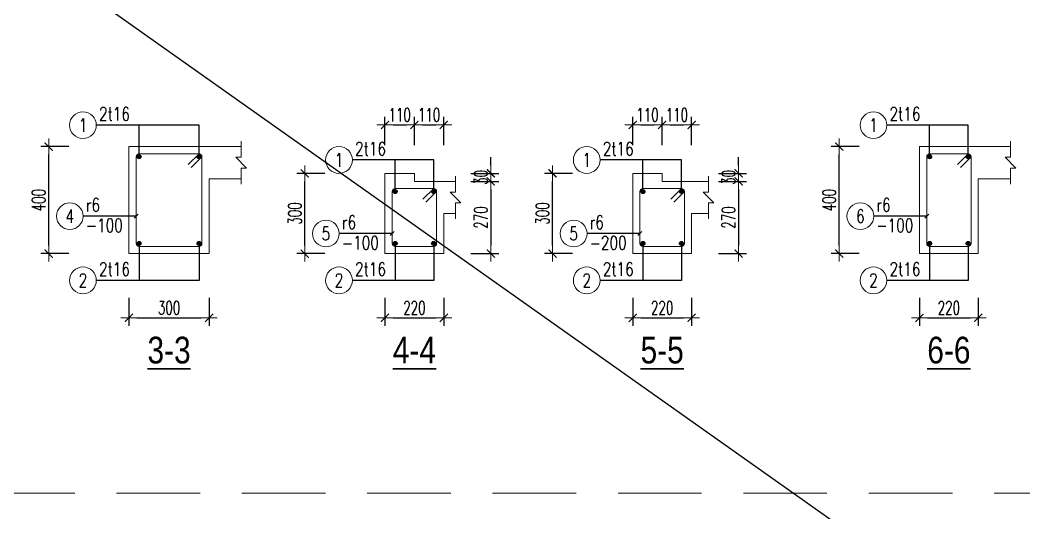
# Model space of a CAD drawing. Header units: millimetres. Extents: x -529861 to -223882, y -171969 to 61504.
# Drawn here: x -445569 to -438063, y -89836 to -86152 of the extents above; entities that cross this region are included whole.
import ezdxf
from ezdxf.enums import TextEntityAlignment as Align

# ---------------------------------------------------------------- set-up
doc = ezdxf.new("R2010")
doc.units = ezdxf.units.MM
doc.header["$LTSCALE"] = 5000
doc.linetypes.add('HIDDEN', pattern=[0.375, 0.25, -0.125])
doc.layers.get('Defpoints').update_dxf_attribs({"color": 143})
for name, color, linetype, lineweight in [('kata_dim', 8, 'Continuous', 15), ('kata_net khuat', 9, 'HIDDEN', 5), ('kata_net manh', 8, 'Continuous', 5), ('kata_net thay', 4, 'Continuous', 20), ('kata_text', 7, 'Continuous', 30), ('kata_thep chu', 1, 'Continuous', 35), ('kata_thep dai', 220, 'Continuous', 20)]:
    doc.layers.add(name, color=color, linetype=linetype, lineweight=lineweight)
doc.layers.add('KCS_Plotter', color=11, linetype='Continuous', plot=False)
doc.styles.add('kata_text', font='arial.ttf', dxfattribs={"width": 0.8})
doc.styles.add('vnsimpli', font='vnsimli.shx', dxfattribs={"width": 0.65})
doc.dimstyles.new('kata_dim_20', dxfattribs={"dimscale": 20, "dimtxt": 2.5, "dimasz": 1.5, "dimexe": 1.5, "dimexo": 2.5, "dimtad": 1, "dimdec": 0, "dimzin": 0, "dimdsep": 46, "dimtxsty": 'vnsimpli', "dimblk": 'kata_block_ArchTick', "dimcen": 0.09, "dimdle": 1.2, "dimclrd": 8, "dimclre": 8, "dimclrt": 3, "dimadec": 0, "dimazin": 0, "dimtfac": 1, "dimtdec": 0, "dimtix": 1, "dimtofl": 0, "dimtmove": 0, "dimatfit": 3, "dimfxl": 3.75, "dimfxlon": 1, "dimtolj": 1, "dimtzin": 0, "dimarcsym": 0})
doc.dimstyles.new('kata_dim_40', dxfattribs={"dimscale": 40, "dimtxt": 2.5, "dimasz": 1.5, "dimexe": 1.5, "dimexo": 2.5, "dimtad": 1, "dimdec": 0, "dimzin": 0, "dimdsep": 46, "dimtxsty": 'vnsimpli', "dimblk": 'kata_block_ArchTick', "dimcen": 0.09, "dimdle": 1.2, "dimclrd": 8, "dimclre": 8, "dimclrt": 3, "dimadec": 0, "dimazin": 0, "dimtfac": 1, "dimtdec": 0, "dimtix": 1, "dimtofl": 0, "dimtmove": 0, "dimatfit": 3, "dimfxl": 3.75, "dimfxlon": 1, "dimtolj": 1, "dimtzin": 0, "dimarcsym": 0})

# ---------------------------------------------------------------- blocks, each defined once
blk = doc.blocks.new('kata_block_ArchTick')
at = {"color": 8}
blk.add_line((1, 0), (-1, 0), dxfattribs=at)
at = {"color": 8, "const_width": 0.15}
blk.add_lwpolyline([(-0.5, -0.5), (0.5, 0.5)], dxfattribs=at)
blk = doc.blocks.new('*D187')
at = {"layer": 'Defpoints', "color": 0, "linetype": 'ByBlock', "ltscale": 1500, "transparency": 16777216}
for p in [(-444755.4, -87897.8), (-444155.4, -87897.8), (-444155.4, -88377.8)]:
    blk.add_point(p, dxfattribs=at)
at = {"layer": 'kata_dim', "color": 8, "linetype": 'ByBlock', "lineweight": -2, "ltscale": 1500, "transparency": 16777216}
for p, q in [((-444755.4, -88227.8), (-444755.4, -88437.8)), ((-444155.4, -88227.8), (-444155.4, -88437.8)), ((-444695.4, -88377.8), (-444215.4, -88377.8))]:
    blk.add_line(p, q, dxfattribs=at)
at = {"layer": 'kata_dim', "color": 8, "linetype": 'ByBlock', "lineweight": -2, "ltscale": 1500, "transparency": 16777216, "xscale": 60, "yscale": 60, "zscale": 60, "rotation": 180}
blk.add_blockref('kata_block_ArchTick', (-444755.4, -88377.8), dxfattribs=at)
at = {"layer": 'kata_dim', "color": 8, "linetype": 'ByBlock', "lineweight": -2, "ltscale": 1500, "transparency": 16777216, "xscale": 60, "yscale": 60, "zscale": 60}
blk.add_blockref('kata_block_ArchTick', (-444155.4, -88377.8), dxfattribs=at)
at = {"layer": 'kata_dim', "color": 3, "linetype": 'ByBlock', "ltscale": 1500, "transparency": 16777216, "insert": (-444455.4, -88302.8), "char_height": 100, "attachment_point": 5, "style": 'vnsimpli'}
blk.add_mtext('\\A1;300', dxfattribs=at)
blk = doc.blocks.new('kata_block_TD')
at = {"color": 6, "linetype": 'ByBlock', "lineweight": -2, "style": 'kata_text', "width": 0.8}
blk.add_attdef('SECTDET2', text='', height=5, dxfattribs=at).set_placement((0, 7.97), align=Align.CENTER)
at = {"color": 0, "linetype": 'ByBlock', "lineweight": -2, "style": 'kata_text', "width": 0.8}
blk.add_attdef('SECTDET1', text='', height=5, dxfattribs=at).set_placement((0, 1.47), align=Align.CENTER)
blk = doc.blocks.new('*D188')
at = {"layer": 'Defpoints', "color": 0, "linetype": 'ByBlock', "ltscale": 1500, "transparency": 16777216}
for p in [(-445355.4, -87097.8), (-444755.4, -87097.8), (-444755.4, -87897.8)]:
    blk.add_point(p, dxfattribs=at)
at = {"layer": 'kata_dim', "color": 8, "linetype": 'ByBlock', "lineweight": -2, "ltscale": 1500, "transparency": 16777216}
for p, q in [((-445205.4, -87097.8), (-445415.4, -87097.8)), ((-445355.4, -87837.8), (-445355.4, -87157.8)), ((-445205.4, -87897.8), (-445415.4, -87897.8))]:
    blk.add_line(p, q, dxfattribs=at)
at = {"layer": 'kata_dim', "color": 8, "linetype": 'ByBlock', "lineweight": -2, "ltscale": 1500, "transparency": 16777216, "xscale": 60, "yscale": 60, "zscale": 60}
for p, rotation in [((-445355.4, -87097.8), 90), ((-445355.4, -87897.8), 270)]:
    blk.add_blockref('kata_block_ArchTick', p, dxfattribs=dict(at, rotation=rotation))
at = {"layer": 'kata_dim', "color": 3, "linetype": 'ByBlock', "ltscale": 1500, "transparency": 16777216, "insert": (-445430.4, -87497.8), "char_height": 100, "attachment_point": 5, "rotation": 90, "style": 'vnsimpli'}
blk.add_mtext('\\A1;400', dxfattribs=at)
blk = doc.blocks.new('kata_block_THEP')
at = {"layer": 'kata_thep chu', "color": 0}
for p, q in [((-0.5, 0), (0.5, 0)), ((-0.35, 0.35), (0.35, -0.35)), ((0.35, 0.35), (-0.35, -0.35)), ((0, 0.5), (0, -0.5))]:
    blk.add_line(p, q, dxfattribs=at)
at = {"layer": 'kata_thep chu', "color": 0, "const_width": 0.0833}
blk.add_lwpolyline([(-0.5, 0, 1), (0.5, 0, 1), (-0.5, 0, 1)], format="xyb", dxfattribs=at)
blk = doc.blocks.new('*U68')
blk.add_circle((-2.5, 0), 2.5)
at = {"layer": 'kata_text', "color": 3, "style": 'vnsimpli', "width": 0.75}
blk.add_attdef('DK1', (0.5, 0.85), '', height=2.5, dxfattribs=at)
at = {"layer": 'kata_text', "color": 7, "style": 'vnsimpli', "width": 0.75}
blk.add_attdef('SH2', text='', height=2.5, dxfattribs=at).set_placement((-2.5, 0), align=Align.MIDDLE)
blk = doc.blocks.new('*U70')
blk.add_circle((-2.5, 0), 2.5)
at = {"layer": 'kata_text', "color": 3, "style": 'vnsimpli', "width": 0.75}
for tag, p in [('DK1', (0.5, 0.85)), ('KC1', (0.5, -2.97))]:
    blk.add_attdef(tag, p, '', height=2.5, dxfattribs=at)
at = {"layer": 'kata_text', "color": 7, "style": 'vnsimpli', "width": 0.75}
blk.add_attdef('SH2', text='', height=2.5, dxfattribs=at).set_placement((-2.5, 0), align=Align.MIDDLE)
blk = doc.blocks.new('*D189')
at = {"layer": 'Defpoints', "color": 0, "linetype": 'ByBlock', "ltscale": 1500, "transparency": 16777216}
for p in [(-442840.7, -87897.8), (-442400.7, -87897.8), (-442400.7, -88377.8)]:
    blk.add_point(p, dxfattribs=at)
at = {"layer": 'kata_dim', "color": 8, "linetype": 'ByBlock', "lineweight": -2, "ltscale": 1500, "transparency": 16777216}
for p, q in [((-442840.7, -88227.8), (-442840.7, -88437.8)), ((-442400.7, -88227.8), (-442400.7, -88437.8)), ((-442780.7, -88377.8), (-442460.7, -88377.8))]:
    blk.add_line(p, q, dxfattribs=at)
at = {"layer": 'kata_dim', "color": 8, "linetype": 'ByBlock', "lineweight": -2, "ltscale": 1500, "transparency": 16777216, "xscale": 60, "yscale": 60, "zscale": 60, "rotation": 180}
blk.add_blockref('kata_block_ArchTick', (-442840.7, -88377.8), dxfattribs=at)
at = {"layer": 'kata_dim', "color": 8, "linetype": 'ByBlock', "lineweight": -2, "ltscale": 1500, "transparency": 16777216, "xscale": 60, "yscale": 60, "zscale": 60}
blk.add_blockref('kata_block_ArchTick', (-442400.7, -88377.8), dxfattribs=at)
at = {"layer": 'kata_dim', "color": 3, "linetype": 'ByBlock', "ltscale": 1500, "transparency": 16777216, "insert": (-442620.7, -88302.8), "char_height": 100, "attachment_point": 5, "style": 'vnsimpli'}
blk.add_mtext('\\A1;220', dxfattribs=at)
blk = doc.blocks.new('*D190')
at = {"layer": 'Defpoints', "color": 0, "linetype": 'ByBlock', "ltscale": 1500, "transparency": 16777216}
for p in [(-443440.7, -87297.8), (-442840.7, -87297.8), (-442840.7, -87897.8)]:
    blk.add_point(p, dxfattribs=at)
at = {"layer": 'kata_dim', "color": 8, "linetype": 'ByBlock', "lineweight": -2, "ltscale": 1500, "transparency": 16777216}
for p, q in [((-443290.7, -87297.8), (-443500.7, -87297.8)), ((-443440.7, -87837.8), (-443440.7, -87357.8)), ((-443290.7, -87897.8), (-443500.7, -87897.8))]:
    blk.add_line(p, q, dxfattribs=at)
at = {"layer": 'kata_dim', "color": 8, "linetype": 'ByBlock', "lineweight": -2, "ltscale": 1500, "transparency": 16777216, "xscale": 60, "yscale": 60, "zscale": 60}
for p, rotation in [((-443440.7, -87297.8), 90), ((-443440.7, -87897.8), 270)]:
    blk.add_blockref('kata_block_ArchTick', p, dxfattribs=dict(at, rotation=rotation))
at = {"layer": 'kata_dim', "color": 3, "linetype": 'ByBlock', "ltscale": 1500, "transparency": 16777216, "insert": (-443515.7, -87597.8), "char_height": 100, "attachment_point": 5, "rotation": 90, "style": 'vnsimpli'}
blk.add_mtext('\\A1;300', dxfattribs=at)
blk = doc.blocks.new('*D191')
at = {"layer": 'Defpoints', "color": 0, "linetype": 'ByBlock', "ltscale": 1500, "transparency": 16777216}
for p in [(-440987.9, -87897.8), (-440547.9, -87897.8), (-440547.9, -88377.8)]:
    blk.add_point(p, dxfattribs=at)
at = {"layer": 'kata_dim', "color": 8, "linetype": 'ByBlock', "lineweight": -2, "ltscale": 1500, "transparency": 16777216}
for p, q in [((-440987.9, -88227.8), (-440987.9, -88437.8)), ((-440547.9, -88227.8), (-440547.9, -88437.8)), ((-440927.9, -88377.8), (-440607.9, -88377.8))]:
    blk.add_line(p, q, dxfattribs=at)
at = {"layer": 'kata_dim', "color": 8, "linetype": 'ByBlock', "lineweight": -2, "ltscale": 1500, "transparency": 16777216, "xscale": 60, "yscale": 60, "zscale": 60, "rotation": 180}
blk.add_blockref('kata_block_ArchTick', (-440987.9, -88377.8), dxfattribs=at)
at = {"layer": 'kata_dim', "color": 8, "linetype": 'ByBlock', "lineweight": -2, "ltscale": 1500, "transparency": 16777216, "xscale": 60, "yscale": 60, "zscale": 60}
blk.add_blockref('kata_block_ArchTick', (-440547.9, -88377.8), dxfattribs=at)
at = {"layer": 'kata_dim', "color": 3, "linetype": 'ByBlock', "ltscale": 1500, "transparency": 16777216, "insert": (-440767.9, -88302.8), "char_height": 100, "attachment_point": 5, "style": 'vnsimpli'}
blk.add_mtext('\\A1;220', dxfattribs=at)
blk = doc.blocks.new('*D192')
at = {"layer": 'Defpoints', "color": 0, "linetype": 'ByBlock', "ltscale": 1500, "transparency": 16777216}
for p in [(-441587.9, -87297.8), (-440987.9, -87297.8), (-440987.9, -87897.8)]:
    blk.add_point(p, dxfattribs=at)
at = {"layer": 'kata_dim', "color": 8, "linetype": 'ByBlock', "lineweight": -2, "ltscale": 1500, "transparency": 16777216}
for p, q in [((-441437.9, -87297.8), (-441647.9, -87297.8)), ((-441587.9, -87837.8), (-441587.9, -87357.8)), ((-441437.9, -87897.8), (-441647.9, -87897.8))]:
    blk.add_line(p, q, dxfattribs=at)
at = {"layer": 'kata_dim', "color": 8, "linetype": 'ByBlock', "lineweight": -2, "ltscale": 1500, "transparency": 16777216, "xscale": 60, "yscale": 60, "zscale": 60}
for p, rotation in [((-441587.9, -87297.8), 90), ((-441587.9, -87897.8), 270)]:
    blk.add_blockref('kata_block_ArchTick', p, dxfattribs=dict(at, rotation=rotation))
at = {"layer": 'kata_dim', "color": 3, "linetype": 'ByBlock', "ltscale": 1500, "transparency": 16777216, "insert": (-441662.9, -87597.8), "char_height": 100, "attachment_point": 5, "rotation": 90, "style": 'vnsimpli'}
blk.add_mtext('\\A1;300', dxfattribs=at)
blk = doc.blocks.new('*D193')
at = {"layer": 'Defpoints', "color": 0, "linetype": 'ByBlock', "ltscale": 1500, "transparency": 16777216}
for p in [(-438843.9, -87897.8), (-438403.9, -87897.8), (-438403.9, -88377.8)]:
    blk.add_point(p, dxfattribs=at)
at = {"layer": 'kata_dim', "color": 8, "linetype": 'ByBlock', "lineweight": -2, "ltscale": 1500, "transparency": 16777216}
for p, q in [((-438843.9, -88227.8), (-438843.9, -88437.8)), ((-438403.9, -88227.8), (-438403.9, -88437.8)), ((-438783.9, -88377.8), (-438463.9, -88377.8))]:
    blk.add_line(p, q, dxfattribs=at)
at = {"layer": 'kata_dim', "color": 8, "linetype": 'ByBlock', "lineweight": -2, "ltscale": 1500, "transparency": 16777216, "xscale": 60, "yscale": 60, "zscale": 60, "rotation": 180}
blk.add_blockref('kata_block_ArchTick', (-438843.9, -88377.8), dxfattribs=at)
at = {"layer": 'kata_dim', "color": 8, "linetype": 'ByBlock', "lineweight": -2, "ltscale": 1500, "transparency": 16777216, "xscale": 60, "yscale": 60, "zscale": 60}
blk.add_blockref('kata_block_ArchTick', (-438403.9, -88377.8), dxfattribs=at)
at = {"layer": 'kata_dim', "color": 3, "linetype": 'ByBlock', "ltscale": 1500, "transparency": 16777216, "insert": (-438623.9, -88302.8), "char_height": 100, "attachment_point": 5, "style": 'vnsimpli'}
blk.add_mtext('\\A1;220', dxfattribs=at)
blk = doc.blocks.new('*D194')
at = {"layer": 'Defpoints', "color": 0, "linetype": 'ByBlock', "ltscale": 1500, "transparency": 16777216}
for p in [(-439443.9, -87097.8), (-438843.9, -87097.8), (-438843.9, -87897.8)]:
    blk.add_point(p, dxfattribs=at)
at = {"layer": 'kata_dim', "color": 8, "linetype": 'ByBlock', "lineweight": -2, "ltscale": 1500, "transparency": 16777216}
for p, q in [((-439293.9, -87097.8), (-439503.9, -87097.8)), ((-439443.9, -87837.8), (-439443.9, -87157.8)), ((-439293.9, -87897.8), (-439503.9, -87897.8))]:
    blk.add_line(p, q, dxfattribs=at)
at = {"layer": 'kata_dim', "color": 8, "linetype": 'ByBlock', "lineweight": -2, "ltscale": 1500, "transparency": 16777216, "xscale": 60, "yscale": 60, "zscale": 60}
for p, rotation in [((-439443.9, -87097.8), 90), ((-439443.9, -87897.8), 270)]:
    blk.add_blockref('kata_block_ArchTick', p, dxfattribs=dict(at, rotation=rotation))
at = {"layer": 'kata_dim', "color": 3, "linetype": 'ByBlock', "ltscale": 1500, "transparency": 16777216, "insert": (-439518.9, -87497.8), "char_height": 100, "attachment_point": 5, "rotation": 90, "style": 'vnsimpli'}
blk.add_mtext('\\A1;400', dxfattribs=at)
blk = doc.blocks.new('*D198')
at = {"layer": 'Defpoints', "color": 0, "linetype": 'ByBlock', "ltscale": 1500, "transparency": 16777216}
for p in [(-442534.6, -87297.8), (-442534.6, -87357.8), (-442048.9, -87357.8)]:
    blk.add_point(p, dxfattribs=at)
at = {"layer": 'kata_dim', "color": 8, "linetype": 'ByBlock', "lineweight": -2, "ltscale": 1500, "transparency": 16777216}
for p, q in [((-442048.9, -87237.8), (-442048.9, -87177.8)), ((-442198.9, -87297.8), (-441988.9, -87297.8)), ((-442198.9, -87357.8), (-441988.9, -87357.8)), ((-442048.9, -87417.8), (-442048.9, -87477.8))]:
    blk.add_line(p, q, dxfattribs=at)
at = {"layer": 'kata_dim', "color": 8, "linetype": 'ByBlock', "lineweight": -2, "ltscale": 1500, "transparency": 16777216, "xscale": 60, "yscale": 60, "zscale": 60}
for p, rotation in [((-442048.9, -87297.8), 270), ((-442048.9, -87357.8), 90)]:
    blk.add_blockref('kata_block_ArchTick', p, dxfattribs=dict(at, rotation=rotation))
at = {"layer": 'kata_dim', "color": 3, "linetype": 'ByBlock', "ltscale": 1500, "transparency": 16777216, "insert": (-442123.9, -87327.8), "char_height": 100, "attachment_point": 5, "rotation": 90, "style": 'vnsimpli'}
blk.add_mtext('\\A1;30', dxfattribs=at)
blk = doc.blocks.new('*D199')
at = {"layer": 'Defpoints', "color": 0, "linetype": 'ByBlock', "ltscale": 1500, "transparency": 16777216}
for p in [(-442534.6, -87357.8), (-442314.6, -87897.8), (-442048.9, -87897.8)]:
    blk.add_point(p, dxfattribs=at)
at = {"layer": 'kata_dim', "color": 8, "linetype": 'ByBlock', "lineweight": -2, "ltscale": 1500, "transparency": 16777216}
for p, q in [((-442198.9, -87357.8), (-441988.9, -87357.8)), ((-442048.9, -87417.8), (-442048.9, -87837.8)), ((-442198.9, -87897.8), (-441988.9, -87897.8))]:
    blk.add_line(p, q, dxfattribs=at)
at = {"layer": 'kata_dim', "color": 8, "linetype": 'ByBlock', "lineweight": -2, "ltscale": 1500, "transparency": 16777216, "xscale": 60, "yscale": 60, "zscale": 60}
for p, rotation in [((-442048.9, -87357.8), 90), ((-442048.9, -87897.8), 270)]:
    blk.add_blockref('kata_block_ArchTick', p, dxfattribs=dict(at, rotation=rotation))
at = {"layer": 'kata_dim', "color": 3, "linetype": 'ByBlock', "ltscale": 1500, "transparency": 16777216, "insert": (-442123.9, -87627.8), "char_height": 100, "attachment_point": 5, "rotation": 90, "style": 'vnsimpli'}
blk.add_mtext('\\A1;270', dxfattribs=at)
blk = doc.blocks.new('*D200')
at = {"layer": 'Defpoints', "color": 0, "linetype": 'ByBlock', "ltscale": 1500, "transparency": 16777216}
for p in [(-440681.9, -87297.8), (-440681.9, -87357.8), (-440196.2, -87357.8)]:
    blk.add_point(p, dxfattribs=at)
at = {"layer": 'kata_dim', "color": 8, "linetype": 'ByBlock', "lineweight": -2, "ltscale": 1500, "transparency": 16777216}
for p, q in [((-440196.2, -87237.8), (-440196.2, -87177.8)), ((-440346.2, -87297.8), (-440136.2, -87297.8)), ((-440346.2, -87357.8), (-440136.2, -87357.8)), ((-440196.2, -87417.8), (-440196.2, -87477.8))]:
    blk.add_line(p, q, dxfattribs=at)
at = {"layer": 'kata_dim', "color": 8, "linetype": 'ByBlock', "lineweight": -2, "ltscale": 1500, "transparency": 16777216, "xscale": 60, "yscale": 60, "zscale": 60}
for p, rotation in [((-440196.2, -87297.8), 270), ((-440196.2, -87357.8), 90)]:
    blk.add_blockref('kata_block_ArchTick', p, dxfattribs=dict(at, rotation=rotation))
at = {"layer": 'kata_dim', "color": 3, "linetype": 'ByBlock', "ltscale": 1500, "transparency": 16777216, "insert": (-440271.2, -87327.8), "char_height": 100, "attachment_point": 5, "rotation": 90, "style": 'vnsimpli'}
blk.add_mtext('\\A1;30', dxfattribs=at)
blk = doc.blocks.new('*D201')
at = {"layer": 'Defpoints', "color": 0, "linetype": 'ByBlock', "ltscale": 1500, "transparency": 16777216}
for p in [(-440681.9, -87357.8), (-440461.9, -87897.8), (-440196.2, -87897.8)]:
    blk.add_point(p, dxfattribs=at)
at = {"layer": 'kata_dim', "color": 8, "linetype": 'ByBlock', "lineweight": -2, "ltscale": 1500, "transparency": 16777216}
for p, q in [((-440346.2, -87357.8), (-440136.2, -87357.8)), ((-440196.2, -87417.8), (-440196.2, -87837.8)), ((-440346.2, -87897.8), (-440136.2, -87897.8))]:
    blk.add_line(p, q, dxfattribs=at)
at = {"layer": 'kata_dim', "color": 8, "linetype": 'ByBlock', "lineweight": -2, "ltscale": 1500, "transparency": 16777216, "xscale": 60, "yscale": 60, "zscale": 60}
for p, rotation in [((-440196.2, -87357.8), 90), ((-440196.2, -87897.8), 270)]:
    blk.add_blockref('kata_block_ArchTick', p, dxfattribs=dict(at, rotation=rotation))
at = {"layer": 'kata_dim', "color": 3, "linetype": 'ByBlock', "ltscale": 1500, "transparency": 16777216, "insert": (-440271.2, -87627.8), "char_height": 100, "attachment_point": 5, "rotation": 90, "style": 'vnsimpli'}
blk.add_mtext('\\A1;270', dxfattribs=at)
blk = doc.blocks.new('*D202')
at = {"layer": 'Defpoints', "color": 0, "linetype": 'ByBlock', "ltscale": 1500, "transparency": 16777216}
for p in [(-442620.7, -86935.8), (-442840.7, -87297.8), (-442620.7, -87297.8)]:
    blk.add_point(p, dxfattribs=at)
at = {"layer": 'kata_dim', "color": 8, "linetype": 'ByBlock', "lineweight": -2, "ltscale": 1500, "transparency": 16777216}
for p, q in [((-442840.7, -87085.8), (-442840.7, -86875.8)), ((-442620.7, -87085.8), (-442620.7, -86875.8)), ((-442780.7, -86935.8), (-442680.7, -86935.8))]:
    blk.add_line(p, q, dxfattribs=at)
at = {"layer": 'kata_dim', "color": 8, "linetype": 'ByBlock', "lineweight": -2, "ltscale": 1500, "transparency": 16777216, "xscale": 60, "yscale": 60, "zscale": 60, "rotation": 180}
blk.add_blockref('kata_block_ArchTick', (-442840.7, -86935.8), dxfattribs=at)
at = {"layer": 'kata_dim', "color": 8, "linetype": 'ByBlock', "lineweight": -2, "ltscale": 1500, "transparency": 16777216, "xscale": 60, "yscale": 60, "zscale": 60}
blk.add_blockref('kata_block_ArchTick', (-442620.7, -86935.8), dxfattribs=at)
at = {"layer": 'kata_dim', "color": 3, "linetype": 'ByBlock', "ltscale": 1500, "transparency": 16777216, "insert": (-442730.7, -86860.8), "char_height": 100, "attachment_point": 5, "style": 'vnsimpli'}
blk.add_mtext('\\A1;110', dxfattribs=at)
blk = doc.blocks.new('*D203')
at = {"layer": 'Defpoints', "color": 0, "linetype": 'ByBlock', "ltscale": 1500, "transparency": 16777216}
for p in [(-442400.7, -86935.8), (-442620.7, -87297.8), (-442400.7, -87597.8)]:
    blk.add_point(p, dxfattribs=at)
at = {"layer": 'kata_dim', "color": 8, "linetype": 'ByBlock', "lineweight": -2, "ltscale": 1500, "transparency": 16777216}
for p, q in [((-442620.7, -87085.8), (-442620.7, -86875.8)), ((-442400.7, -87085.8), (-442400.7, -86875.8)), ((-442560.7, -86935.8), (-442460.7, -86935.8))]:
    blk.add_line(p, q, dxfattribs=at)
at = {"layer": 'kata_dim', "color": 8, "linetype": 'ByBlock', "lineweight": -2, "ltscale": 1500, "transparency": 16777216, "xscale": 60, "yscale": 60, "zscale": 60, "rotation": 180}
blk.add_blockref('kata_block_ArchTick', (-442620.7, -86935.8), dxfattribs=at)
at = {"layer": 'kata_dim', "color": 8, "linetype": 'ByBlock', "lineweight": -2, "ltscale": 1500, "transparency": 16777216, "xscale": 60, "yscale": 60, "zscale": 60}
blk.add_blockref('kata_block_ArchTick', (-442400.7, -86935.8), dxfattribs=at)
at = {"layer": 'kata_dim', "color": 3, "linetype": 'ByBlock', "ltscale": 1500, "transparency": 16777216, "insert": (-442510.7, -86860.8), "char_height": 100, "attachment_point": 5, "style": 'vnsimpli'}
blk.add_mtext('\\A1;110', dxfattribs=at)
blk = doc.blocks.new('*D204')
at = {"layer": 'Defpoints', "color": 0, "linetype": 'ByBlock', "ltscale": 1500, "transparency": 16777216}
for p in [(-440767.9, -86935.8), (-440987.9, -87297.8), (-440767.9, -87297.8)]:
    blk.add_point(p, dxfattribs=at)
at = {"layer": 'kata_dim', "color": 8, "linetype": 'ByBlock', "lineweight": -2, "ltscale": 1500, "transparency": 16777216}
for p, q in [((-440987.9, -87085.8), (-440987.9, -86875.8)), ((-440767.9, -87085.8), (-440767.9, -86875.8)), ((-440927.9, -86935.8), (-440827.9, -86935.8))]:
    blk.add_line(p, q, dxfattribs=at)
at = {"layer": 'kata_dim', "color": 8, "linetype": 'ByBlock', "lineweight": -2, "ltscale": 1500, "transparency": 16777216, "xscale": 60, "yscale": 60, "zscale": 60, "rotation": 180}
blk.add_blockref('kata_block_ArchTick', (-440987.9, -86935.8), dxfattribs=at)
at = {"layer": 'kata_dim', "color": 8, "linetype": 'ByBlock', "lineweight": -2, "ltscale": 1500, "transparency": 16777216, "xscale": 60, "yscale": 60, "zscale": 60}
blk.add_blockref('kata_block_ArchTick', (-440767.9, -86935.8), dxfattribs=at)
at = {"layer": 'kata_dim', "color": 3, "linetype": 'ByBlock', "ltscale": 1500, "transparency": 16777216, "insert": (-440877.9, -86860.8), "char_height": 100, "attachment_point": 5, "style": 'vnsimpli'}
blk.add_mtext('\\A1;110', dxfattribs=at)
blk = doc.blocks.new('*D205')
at = {"layer": 'Defpoints', "color": 0, "linetype": 'ByBlock', "ltscale": 1500, "transparency": 16777216}
for p in [(-440547.9, -86935.8), (-440767.9, -87297.8), (-440547.9, -87597.8)]:
    blk.add_point(p, dxfattribs=at)
at = {"layer": 'kata_dim', "color": 8, "linetype": 'ByBlock', "lineweight": -2, "ltscale": 1500, "transparency": 16777216}
for p, q in [((-440767.9, -87085.8), (-440767.9, -86875.8)), ((-440547.9, -87085.8), (-440547.9, -86875.8)), ((-440707.9, -86935.8), (-440607.9, -86935.8))]:
    blk.add_line(p, q, dxfattribs=at)
at = {"layer": 'kata_dim', "color": 8, "linetype": 'ByBlock', "lineweight": -2, "ltscale": 1500, "transparency": 16777216, "xscale": 60, "yscale": 60, "zscale": 60, "rotation": 180}
blk.add_blockref('kata_block_ArchTick', (-440767.9, -86935.8), dxfattribs=at)
at = {"layer": 'kata_dim', "color": 8, "linetype": 'ByBlock', "lineweight": -2, "ltscale": 1500, "transparency": 16777216, "xscale": 60, "yscale": 60, "zscale": 60}
blk.add_blockref('kata_block_ArchTick', (-440547.9, -86935.8), dxfattribs=at)
at = {"layer": 'kata_dim', "color": 3, "linetype": 'ByBlock', "ltscale": 1500, "transparency": 16777216, "insert": (-440657.9, -86860.8), "char_height": 100, "attachment_point": 5, "style": 'vnsimpli'}
blk.add_mtext('\\A1;110', dxfattribs=at)

msp = doc.modelspace()

# ---------------------------------------------------------------- linework, layer by layer
at = {"layer": 'kata_dim', "linetype": 'ByBlock', "ltscale": 1500}
for points in [[(-443915.44, -87377.78), (-443915.44, -87257.78), (-443875.44, -87257.78), (-443955.44, -87177.78), (-443915.44, -87177.78), (-443915.44, -87057.78)], [(-438163.86, -87377.78), (-438163.86, -87257.78), (-438123.86, -87257.78), (-438203.86, -87177.78), (-438163.86, -87177.78), (-438163.86, -87057.78)], [(-442313.31, -87637.78), (-442313.31, -87517.78), (-442273.31, -87517.78), (-442353.31, -87437.78), (-442313.31, -87437.78), (-442313.31, -87317.78)], [(-440420.49, -87637.78), (-440420.49, -87517.78), (-440380.49, -87517.78), (-440460.49, -87437.78), (-440420.49, -87437.78), (-440420.49, -87317.78)]]:
    msp.add_lwpolyline(points, dxfattribs=at)
at = {"layer": 'kata_net khuat', "ltscale": 0.5}
msp.add_line((-449535.47, -89687.77), (-432272.97, -89687.77), dxfattribs=at)
at = {"layer": 'kata_net thay', "linetype": 'ByBlock', "ltscale": 1500}
for points in [[(-443915.44, -87097.78), (-444155.44, -87097.78), (-444155.44, -87097.78), (-444755.44, -87097.78), (-444755.44, -87897.78), (-444155.44, -87897.78), (-444155.44, -87337.78), (-443915.44, -87337.78)], [(-438163.86, -87097.78), (-438403.86, -87097.78), (-438403.86, -87097.78), (-438843.86, -87097.78), (-438843.86, -87897.78), (-438403.86, -87897.78), (-438403.86, -87337.78), (-438163.86, -87337.78)], [(-442840.66, -87357.78), (-442840.66, -87297.78), (-442620.66, -87297.78), (-442620.66, -87357.78)], [(-440987.91, -87357.78), (-440987.91, -87297.78), (-440767.91, -87297.78), (-440767.91, -87357.78)], [(-442840.66, -87357.78), (-442840.66, -87897.78), (-442400.66, -87897.78), (-442400.66, -87597.78), (-442313.31, -87597.78)], [(-442313.31, -87357.78), (-442400.66, -87357.78), (-442400.66, -87357.78), (-442620.66, -87357.78)], [(-440987.91, -87357.78), (-440987.91, -87897.78), (-440547.91, -87897.78), (-440547.91, -87597.78), (-440420.49, -87597.78)], [(-440420.49, -87357.78), (-440547.91, -87357.78), (-440547.91, -87357.78), (-440767.91, -87357.78)]]:
    msp.add_lwpolyline(points, dxfattribs=at)
at = {"layer": 'kata_thep dai', "linetype": 'ByBlock', "ltscale": 1500}
for points in [[(-444311.44, -87231.78), (-444231.44, -87151.78, -0.4142136), (-444209.44, -87173.78), (-444209.44, -87821.78, -0.4142136), (-444231.44, -87843.78), (-444679.44, -87843.78, -0.4142136), (-444701.44, -87821.78), (-444701.44, -87173.78, -0.4142136), (-444679.44, -87151.78), (-444231.44, -87151.78, -0.4142136), (-444209.44, -87173.78), (-444289.44, -87253.78)], [(-438559.86, -87231.78), (-438479.86, -87151.78, -0.4142136), (-438457.86, -87173.78), (-438457.86, -87821.78, -0.4142136), (-438479.86, -87843.78), (-438767.86, -87843.78, -0.4142136), (-438789.86, -87821.78), (-438789.86, -87173.78, -0.4142136), (-438767.86, -87151.78), (-438479.86, -87151.78, -0.4142136), (-438457.86, -87173.78), (-438537.86, -87253.78)], [(-442556.66, -87491.78), (-442476.66, -87411.78, -0.4142136), (-442454.66, -87433.78), (-442454.66, -87821.78, -0.4142136), (-442476.66, -87843.78), (-442764.66, -87843.78, -0.4142136), (-442786.66, -87821.78), (-442786.66, -87433.78, -0.4142136), (-442764.66, -87411.78), (-442476.66, -87411.78, -0.4142136), (-442454.66, -87433.78), (-442534.66, -87513.78)], [(-440703.91, -87491.78), (-440623.91, -87411.78, -0.4142136), (-440601.91, -87433.78), (-440601.91, -87821.78, -0.4142136), (-440623.91, -87843.78), (-440911.91, -87843.78, -0.4142136), (-440933.91, -87821.78), (-440933.91, -87433.78, -0.4142136), (-440911.91, -87411.78), (-440623.91, -87411.78, -0.4142136), (-440601.91, -87433.78), (-440681.91, -87513.78)]]:
    msp.add_lwpolyline(points, format="xyb", dxfattribs=at)
at = {"layer": 'KCS_Plotter', "linetype": 'ByBlock', "ltscale": 1500}
msp.add_line((-450285.47, -82262.77), (-429285.47, -97112.77), dxfattribs=at)

# ---------------------------------------------------------------- block references
at = {"layer": 'kata_net manh', "linetype": 'ByBlock', "ltscale": 1500, "xscale": 40, "yscale": 40, "zscale": 40}
for name, p, values in [('*U68', (-444999.44, -86937.78), {'SH2': '1', 'DK1': '2t16'}), ('*U68', (-439087.86, -86937.78), {'SH2': '1', 'DK1': '2t16'}), ('*U68', (-443084.66, -87197.78), {'SH2': '1', 'DK1': '2t16'}), ('*U68', (-441231.91, -87197.78), {'SH2': '1', 'DK1': '2t16'}), ('*U70', (-445097.44, -87617.78), {'SH2': '4', 'DK1': 'r6', 'KC1': '-100'}), ('*U70', (-439185.86, -87617.78), {'SH2': '6', 'DK1': 'r6', 'KC1': '-100'}), ('*U70', (-443182.66, -87747.78), {'SH2': '5', 'DK1': 'r6', 'KC1': '-100'}), ('*U70', (-441329.91, -87747.78), {'SH2': '5', 'DK1': 'r6', 'KC1': '-200'}), ('*U68', (-444999.44, -88097.78), {'SH2': '2', 'DK1': '2t16'}), ('*U68', (-443084.66, -88097.78), {'SH2': '2', 'DK1': '2t16'}), ('*U68', (-441231.91, -88097.78), {'SH2': '2', 'DK1': '2t16'}), ('*U68', (-439087.86, -88097.78), {'SH2': '2', 'DK1': '2t16'})]:
    msp.add_blockref(name, p, dxfattribs=at).add_auto_attribs(values)
at = {"layer": 'kata_text', "linetype": 'ByBlock', "ltscale": 1500}
ref = msp.add_blockref('kata_block_TD', (-444455.44, -88777.78), dxfattribs=dict(at, xscale=40, yscale=40, zscale=40))
ref.add_attrib('SECTDET1', '%%u3-3', dxfattribs={"layer": '0', "color": 0, "linetype": 'ByBlock', "lineweight": -2, "height": 200, "style": 'kata_text', "width": 0.8}).set_placement((-444455.44, -88718.95), align=Align.CENTER)
ref = msp.add_blockref('kata_block_TD', (-442620.66, -88777.78), dxfattribs=dict(at, xscale=40, yscale=40, zscale=40))
ref.add_attrib('SECTDET1', '%%u4-4', dxfattribs={"layer": '0', "color": 0, "linetype": 'ByBlock', "lineweight": -2, "height": 200, "style": 'kata_text', "width": 0.8}).set_placement((-442620.66, -88718.95), align=Align.CENTER)
ref = msp.add_blockref('kata_block_TD', (-440767.91, -88777.78), dxfattribs=dict(at, xscale=40, yscale=40, zscale=40))
ref.add_attrib('SECTDET1', '%%u5-5', dxfattribs={"layer": '0', "color": 0, "linetype": 'ByBlock', "lineweight": -2, "height": 200, "style": 'kata_text', "width": 0.8}).set_placement((-440767.91, -88718.95), align=Align.CENTER)
ref = msp.add_blockref('kata_block_TD', (-438623.86, -88777.78), dxfattribs=dict(at, xscale=40, yscale=40, zscale=40))
ref.add_attrib('SECTDET1', '%%u6-6', dxfattribs={"layer": '0', "color": 0, "linetype": 'ByBlock', "lineweight": -2, "height": 200, "style": 'kata_text', "width": 0.8}).set_placement((-438623.86, -88718.95), align=Align.CENTER)
at = {"layer": 'kata_thep chu', "linetype": 'ByBlock', "ltscale": 1500, "xscale": 32, "yscale": 32, "zscale": 32}
for p in [(-444679.44, -87173.78), (-444231.44, -87173.78), (-438767.86, -87173.78), (-438479.86, -87173.78), (-442764.66, -87433.78), (-442476.66, -87433.78), (-440911.91, -87433.78), (-440623.91, -87433.78), (-444679.44, -87821.78), (-444231.44, -87821.78), (-442764.66, -87821.78), (-442476.66, -87821.78), (-440911.91, -87821.78), (-440623.91, -87821.78), (-438767.86, -87821.78), (-438479.86, -87821.78)]:
    msp.add_blockref('kata_block_THEP', p, dxfattribs=at)

# ---------------------------------------------------------------- dimensions: what is measured, and where the dimension line sits
at = {"layer": 'kata_dim', "linetype": 'ByBlock', "ltscale": 1500}
for base, p1, p2, override, picture, middle in [((-442620.66, -86935.8), (-442840.66, -87297.78), (-442620.66, -87297.78), {"dimlfac": 0.5}, '*D202', (-442730.66, -86860.8)), ((-442400.66, -86935.8), (-442620.66, -87297.78), (-442400.66, -87597.78), {"dimlfac": 0.5, "dimtmove": 1}, '*D203', (-442510.66, -86860.8)), ((-440767.91, -86935.8), (-440987.91, -87297.78), (-440767.91, -87297.78), {"dimlfac": 0.5}, '*D204', (-440877.91, -86860.8)), ((-440547.91, -86935.8), (-440767.91, -87297.78), (-440547.91, -87597.78), {"dimlfac": 0.5, "dimtmove": 1}, '*D205', (-440657.91, -86860.8)), ((-444155.44, -88377.78), (-444755.44, -87897.78), (-444155.44, -87897.78), {"dimlfac": 0.5}, '*D187', (-444455.44, -88302.78)), ((-442400.66, -88377.78), (-442840.66, -87897.78), (-442400.66, -87897.78), {"dimlfac": 0.5}, '*D189', (-442620.66, -88302.78)), ((-440547.91, -88377.78), (-440987.91, -87897.78), (-440547.91, -87897.78), {"dimlfac": 0.5}, '*D191', (-440767.91, -88302.78)), ((-438403.86, -88377.78), (-438843.86, -87897.78), (-438403.86, -87897.78), {"dimlfac": 0.5}, '*D193', (-438623.86, -88302.78))]:
    dim = msp.add_linear_dim(base=base, p1=p1, p2=p2, dimstyle='kata_dim_40', override=override, dxfattribs=at)
    dim.commit()
    dim.dimension.update_dxf_attribs({"geometry": picture, "text_midpoint": middle})
for base, p1, p2, angle, override, picture, middle in [((-445355.44, -87097.78), (-444755.44, -87897.78), (-444755.44, -87097.78), 270, {"dimlfac": 0.5}, '*D188', (-445430.44, -87497.78)), ((-439443.86, -87097.78), (-438843.86, -87897.78), (-438843.86, -87097.78), 270, {"dimlfac": 0.5}, '*D194', (-439518.86, -87497.78)), ((-442048.94, -87357.78), (-442534.61, -87297.78), (-442534.61, -87357.78), 90, {"dimlfac": 0.5}, '*D198', (-442123.94, -87327.78)), ((-440196.2, -87357.78), (-440681.87, -87297.78), (-440681.87, -87357.78), 90, {"dimlfac": 0.5}, '*D200', (-440271.2, -87327.78)), ((-443440.66, -87297.78), (-442840.66, -87897.78), (-442840.66, -87297.78), 270, {"dimlfac": 0.5}, '*D190', (-443515.66, -87597.78)), ((-442048.94, -87897.78), (-442534.61, -87357.78), (-442314.61, -87897.78), 90, {"dimlfac": 0.5, "dimtmove": 1}, '*D199', (-442123.94, -87627.78)), ((-441587.91, -87297.78), (-440987.91, -87897.78), (-440987.91, -87297.78), 270, {"dimlfac": 0.5}, '*D192', (-441662.91, -87597.78)), ((-440196.2, -87897.78), (-440681.87, -87357.78), (-440461.87, -87897.78), 90, {"dimlfac": 0.5, "dimtmove": 1}, '*D201', (-440271.2, -87627.78))]:
    dim = msp.add_linear_dim(base=base, p1=p1, p2=p2, angle=angle, dimstyle='kata_dim_40', override=override, dxfattribs=at)
    dim.commit()
    dim.dimension.update_dxf_attribs({"geometry": picture, "text_midpoint": middle})

# ---------------------------------------------------------------- leaders
at = {"layer": 'kata_net manh', "linetype": 'ByBlock', "ltscale": 1500}
for points, override in [([(-444679.44, -87173.78), (-444679.44, -86937.78), (-444999.44, -86937.78)], {"dimldrblk": 'DotBlank'}), ([(-444231.44, -87173.78), (-444231.44, -86937.78), (-444999.44, -86937.78)], {"dimldrblk": 'DotBlank'}), ([(-438767.86, -87173.78), (-438767.86, -86937.78), (-439087.86, -86937.78)], {"dimldrblk": 'DotBlank'}), ([(-438479.86, -87173.78), (-438479.86, -86937.78), (-439087.86, -86937.78)], {"dimldrblk": 'DotBlank'}), ([(-442764.66, -87433.78), (-442764.66, -87197.78), (-443084.66, -87197.78)], {"dimldrblk": 'DotBlank'}), ([(-442476.66, -87433.78), (-442476.66, -87197.78), (-443084.66, -87197.78)], {"dimldrblk": 'DotBlank'}), ([(-440911.91, -87433.78), (-440911.91, -87197.78), (-441231.91, -87197.78)], {"dimldrblk": 'DotBlank'}), ([(-440623.91, -87433.78), (-440623.91, -87197.78), (-441231.91, -87197.78)], {"dimldrblk": 'DotBlank'}), ([(-444701.44, -87617.78), (-445097.44, -87617.78)], {"dimldrblk": 'Oblique'}), ([(-438789.86, -87617.78), (-439185.86, -87617.78)], {"dimldrblk": 'Oblique'}), ([(-442786.66, -87747.78), (-443182.66, -87747.78)], {"dimldrblk": 'Oblique'}), ([(-440933.91, -87747.78), (-441329.91, -87747.78)], {"dimldrblk": 'Oblique'}), ([(-444679.44, -87821.78), (-444679.44, -88097.78), (-444999.44, -88097.78)], {"dimldrblk": 'DotBlank'}), ([(-444231.44, -87821.78), (-444231.44, -88097.78), (-444999.44, -88097.78)], {"dimldrblk": 'DotBlank'}), ([(-442764.66, -87821.78), (-442764.66, -88097.78), (-443084.66, -88097.78)], {"dimldrblk": 'DotBlank'}), ([(-442476.66, -87821.78), (-442476.66, -88097.78), (-443084.66, -88097.78)], {"dimldrblk": 'DotBlank'}), ([(-440911.91, -87821.78), (-440911.91, -88097.78), (-441231.91, -88097.78)], {"dimldrblk": 'DotBlank'}), ([(-440623.91, -87821.78), (-440623.91, -88097.78), (-441231.91, -88097.78)], {"dimldrblk": 'DotBlank'}), ([(-438767.86, -87821.78), (-438767.86, -88097.78), (-439087.86, -88097.78)], {"dimldrblk": 'DotBlank'}), ([(-438479.86, -87821.78), (-438479.86, -88097.78), (-439087.86, -88097.78)], {"dimldrblk": 'DotBlank'})]:
    msp.add_leader(points, dimstyle='kata_dim_20', override=override, dxfattribs=at)

doc.saveas('drawing.dxf')
